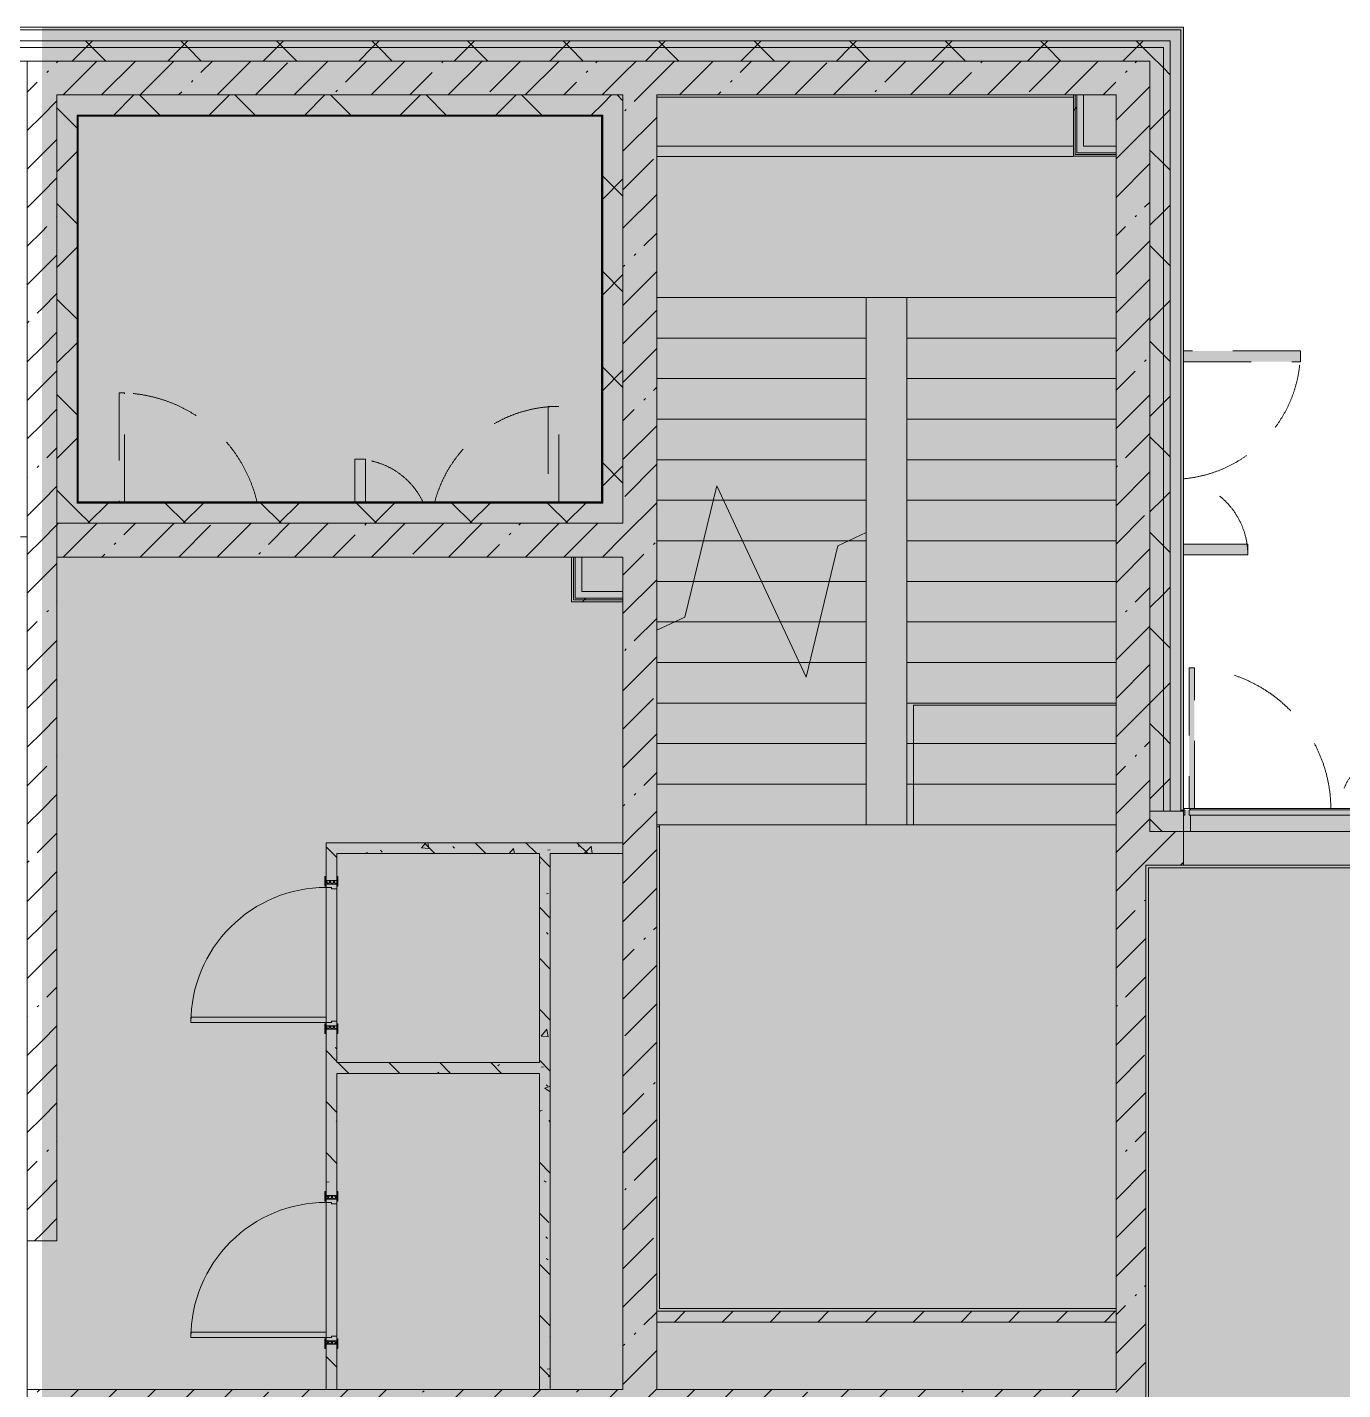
# Model space of a CAD drawing. Header units: millimetres. Extents: x 81548 to 272142, y -8553 to 29000.
# Drawn here: x 229882 to 239620, y 17269 to 27350 of the extents above; entities that cross this region are included whole.
import ezdxf

# ---------------------------------------------------------------- set-up
doc = ezdxf.new("R2010")
doc.units = ezdxf.units.MM
doc.linetypes.add('200_ШТРИХ__ш1_п0_6_', pattern=[800, 500, -300])
doc.layers.add('A-DETL-GENF-2', color=7, linetype='Continuous', lineweight=9, true_color=0xc0c0c0, transparency=0.4)
for name, color, linetype, lineweight in [('A-DETL-MBND-1', 7, '200_ШТРИХ__ш1_п0_6_', 9), ('A-GLAZ-3', 7, 'Continuous', 5), ('A-GLAZ-CWMG-2', 7, 'Continuous', 5), ('A-WALL', 7, 'Continuous', 9), ('A-WALL-3', 7, 'Continuous', 5), ('I-WALL-4', 7, 'Continuous', 5)]:
    doc.layers.add(name, color=color, linetype=linetype, lineweight=lineweight)
for name, color, linetype, lineweight, true_color in [('A-DOOR-1', 7, 'Continuous', 5, 0xb7b7b7), ('A-DOOR-2', 7, 'Continuous', 5, 0xe2e2e2), ('A-DOOR-3', 7, 'Continuous', 5, 0xaaaaaa), ('A-DOOR-FRAM-1', 7, 'Continuous', 5, 0xe2e2e2), ('A-DOOR-FRAM-2', 7, 'Continuous', 5, 0xb7b7b7), ('A-DOOR-FRAM-3', 7, 'Continuous', 5, 0xaaaaaa), ('A-FLOR-1', 7, 'Continuous', 5, 0xaaaaaa), ('A-FLOR-2', 7, 'Continuous', 5, 0xb7b7b7), ('A-GLAZ-2', 7, 'Continuous', 5, 0x737373), ('A-GLAZ-CWMG-4', 7, 'Continuous', 5, 0x737373), ('A-WALL-4', 7, 'Continuous', 5, 0x737373), ('A-WALL-5', 7, 'Continuous', 9, 0x737373), ('I-WALL-3', 7, 'Continuous', 9, 0xe7e7e7), ('I-WALL-5', 7, 'Continuous', 5, 0x737373), ('I-WALL-6', 7, 'Continuous', 5, 0x787878), ('S-STRS-2', 7, 'Continuous', 5, 0x737373), ('S-STRS-MBND-2', 7, 'Continuous', 5, 0x737373)]:
    doc.layers.add(name, color=color, linetype=linetype, lineweight=lineweight, true_color=true_color)
pattern_1 = [(45, (145131.5, 0), (-353.5534, 353.5534), []), (135, (145131.5, 0), (-353.5534, -353.5534), [])]
pattern_2 = [(45, (145131.5, 0), (-285.1231, 285.1231), []), (45, (145416.64, 0), (-285.1231, 285.1231), [504.031, -100.806, 16.764, -84.042])]
pattern_3 = [(135, (145131.5, 0), (-377.1708, -377.1708), [533.4, -88.9, 17.78, -88.9]), (135, (145131.5, 376.94), (-377.1708, -377.1708), []), (50, (145131.5, 0), (637.6445, -55.7866), [66.675, -733.425]), (355, (145131.5, 0), (-123.3494, 668.699), [53.34, -586.74]), (100.451, (145184.65, -4.65), (514.299, 612.908), [56.665, -623.315]), (46.184, (145131.5, 177.8), (948.7764, -147.15), [100.012, -1100.137]), (96.636, (145210.6, 165.5), (830.909, 865.997), [84.998, -934.973]), (351.184, (145131.5, 177.8), (830.918, 865.988), [80.01, -880.11]), (21, (145220.4, 133.35), (530.6506, -357.9283), [66.675, -733.425]), (326, (145220.4, 133.35), (216.308, 644.6585), [53.34, -586.74]), (71.451, (145264.64, 103.5), (746.9596, 286.7243), [56.665, -623.315]), (37.5, (145131.52, 0), (10.81053, 295.9426), [16.764, -562.864, 16.764, -578.866, -588.962]), (37.5, (145131.52, 0), (10.81053, 295.9426), [-1175.258, 16.764, -572.198]), (7.5, (145131.52, 0), (233.8692, 350.6318), [16.764, -322.834, 16.764, -549.529, -224.472]), (7.5, (145131.52, 0), (233.8692, 350.6318), [-905.891, 16.764, -207.708]), (327.5, (144933.27, 0), (474.5678, -20.0513), [16.764, -205.486, 16.764, -676.656, -920.115]), (327.5, (144933.27, 0), (474.5678, -20.0513), [-915.67, 16.764, -903.351]), (317.5, (144844.37, 0), (518.4522, 88.9934), [16.764, -272.161, 16.764, -443.738, -653.415]), (317.5, (144844.37, 0), (518.4522, 88.9934), [-749.427, 16.764, -636.651])]
pattern_4 = [(45, (145131.5, 0), (-530.33, 530.33), []), (135, (145131.5, 0), (-530.33, -530.33), [])]

# ---------------------------------------------------------------- blocks, each defined once
blk = doc.blocks.new('110_Дверь_СКБ_2Ст_Внутренняя - ДН-7д_л__ ДОО_Дв_1450x2100h_Загрузочная_ Помещение холодильных камер-21737406-2_10_3_птичка')
at = {"layer": 'A-DETL-MBND-1'}
for points in [[(767.5, 283), (767.5, 990), (687.5, 990), (687.5, 283)], [(-662.5, 283), (-662.5, 600), (-742.5, 600), (-742.5, 283)]]:
    blk.add_hatch(color=256, dxfattribs=at).paths.add_polyline_path(points)
for p, q in [((767.5, 990), (687.5, 990)), ((687.5, 990), (687.5, 283)), ((767.5, 283), (767.5, 990)), ((-742.5, 600), (-742.5, 283)), ((-662.5, 600), (-742.5, 600)), ((-662.5, 283), (-662.5, 600))]:
    blk.add_line(p, q, dxfattribs=at)
for centre, radius, start, end in [((767.5, 40), 950, 90, 165), ((-742.5, 40), 560, 26.05405, 90)]:
    blk.add_arc(centre, radius, start, end, dxfattribs=at)
blk = doc.blocks.new('110_Дверь_СКБ_1Ст_Внутренняя1 - ДН-6д_ ДОО_Дв_1150x2100-24253098-2_10_3_птичка')
at = {"layer": 'A-DETL-MBND-1'}
blk.add_hatch(color=256, dxfattribs=at).paths.add_polyline_path([(-513, 283), (-473, 283), (-473, 1090), (-513, 1090), (-513, 392)])
for p, q in [((-513, 1090), (-513, 283)), ((-473, 1090), (-513, 1090)), ((-473, 283), (-473, 1090))]:
    blk.add_line(p, q, dxfattribs=at)
blk.add_arc((-513, 40), 1050, 13.4126, 90, dxfattribs=at)
blk = doc.blocks.new('110_Дверь_СКБ_2Ст_Внутренняя - ДН-4д_ ДОО_Дв_1450x2100h_Лестничная клетка-23615437-2_10_3_птичка')
at = {"layer": 'A-DETL-MBND-1'}
for points in [[(-663, 990), (-743, 990), (-743, 125), (-663, 125), (-663, 172)], [(767, 125), (767, 600), (687, 600), (687, 125)]]:
    blk.add_hatch(color=256, dxfattribs=at).paths.add_polyline_path(points)
for p, q in [((-743, 990), (-743, 125)), ((-663, 990), (-743, 990)), ((-663, 125), (-663, 990)), ((767, 600), (687, 600)), ((687, 600), (687, 125)), ((767, 125), (767, 600))]:
    blk.add_line(p, q, dxfattribs=at)
for centre, radius, start, end in [((-743, 40), 950, 5.1855, 90), ((767, 40), 560, 90, 171.0757)]:
    blk.add_arc(centre, radius, start, end, dxfattribs=at)
blk = doc.blocks.new('110_Дверь_СКБ_1Ст_Внутренняя1 - Д-3 _п_ 1100x2100h_много всего-32422909-2_10_3_птичка')
at = {"layer": 'A-DOOR-2'}
h = blk.add_hatch(color=256, dxfattribs=at)
h.paths.add_polyline_path([(-512.5, 40), (-512.5, -40), (-477.5, -40), (-477.5, 0), (-487.5, 0), (-487.5, 40)])
h.paths.add_polyline_path([(502.5, 0), (502.5, -40), (537.5, -40), (537.5, 40), (512.5, 40), (512.5, 0)])
at = {"layer": 'A-DOOR-3'}
h = blk.add_hatch(dxfattribs=at)
h.set_pattern_fill('FP_95', color=256, style=0, pattern_type=2)
h.set_pattern_definition([(135, (1751.41, 104.685), (-14.14214, -14.14214), []), (225, (1751.41, 104.685), (14.14214, -14.14214), [])])
h.paths.add_polyline_path([(537.5, -40), (562.5, -40), (562.5, 40), (537.5, 40)])
at = {"layer": 'A-DOOR-FRAM-1'}
for points in [[(-487.5, 1040), (-487.5, 40), (-447.5, 40), (-447.5, 1040)], [(-567.5, 40), (-497.5, 40), (-497.5, 48), (-567.5, 48)], [(522.5, 40), (592.5, 40), (592.5, 48), (522.5, 48)], [(-567.5, -48), (-497.5, -48), (-497.5, -40), (-567.5, -40)], [(522.5, -48), (592.5, -48), (592.5, -40), (522.5, -40)]]:
    blk.add_hatch(color=256, dxfattribs=at).paths.add_polyline_path(points)
at = {"layer": 'A-DOOR-FRAM-3'}
h = blk.add_hatch(dxfattribs=at)
h.set_pattern_fill('FP_96', color=256, style=0, pattern_type=2)
h.set_pattern_definition([(45, (-371.384, 104.685), (-14.1421, 14.1421), []), (135, (-371.384, 104.685), (-14.1421, -14.1421), [])])
h.paths.add_polyline_path([(-537.5, -40), (-512.5, -40), (-512.5, 40), (-537.5, 40)])
at = {"layer": 'A-DOOR-1'}
for p, q in [((-487.5, 1040), (-487.5, 40)), ((-447.5, 1040), (-487.5, 1040)), ((-447.5, 40), (-447.5, 1040)), ((-487.5, 40), (-447.5, 40))]:
    blk.add_line(p, q, dxfattribs=at)
blk.add_arc((-487.5, 40), 1000, 360, 90, dxfattribs=at)
at = {"layer": 'A-DOOR-FRAM-2'}
for p, q in [((-497.5, 48), (-567.5, 48)), ((-567.5, 48), (-567.5, 40)), ((-567.5, 40), (-497.5, 40)), ((-512.5, 40), (-537.5, 40)), ((-537.5, 40), (-537.5, -40)), ((-487.5, 40), (-512.5, 40)), ((-512.5, 40), (-512.5, -40)), ((-512.5, -40), (-512.5, 40)), ((-497.5, 40), (-512.5, 40)), ((-512.5, 40), (-512.5, 39)), ((-512.5, 39), (-497.5, 39)), ((-497.5, 40), (-497.5, 48)), ((-497.5, 39), (-497.5, 40)), ((-487.5, 0), (-487.5, 40)), ((-477.5, 0), (-487.5, 0)), ((-477.5, -40), (-477.5, 0)), ((512.5, 0), (502.5, 0)), ((502.5, 0), (502.5, -40)), ((512.5, 40), (512.5, 0)), ((537.5, 40), (512.5, 40)), ((592.5, 48), (522.5, 48)), ((522.5, 48), (522.5, 40)), ((537.5, 40), (522.5, 40)), ((522.5, 40), (522.5, 39)), ((522.5, 40), (592.5, 40)), ((522.5, 39), (537.5, 39)), ((537.5, -40), (537.5, 40)), ((562.5, 40), (537.5, 40)), ((537.5, 40), (537.5, -40)), ((537.5, 39), (537.5, 40)), ((562.5, -40), (562.5, 40)), ((592.5, 40), (592.5, 48)), ((-497.5, -40), (-567.5, -40)), ((-567.5, -40), (-567.5, -48)), ((-567.5, -48), (-497.5, -48)), ((-537.5, -40), (-512.5, -40)), ((-497.5, -39), (-512.5, -39)), ((-512.5, -39), (-512.5, -40)), ((-512.5, -40), (-477.5, -40)), ((-512.5, -40), (-497.5, -40)), ((-497.5, -40), (-497.5, -39)), ((-497.5, -48), (-497.5, -40)), ((502.5, -40), (537.5, -40)), ((537.5, -39), (522.5, -39)), ((522.5, -39), (522.5, -40)), ((522.5, -40), (537.5, -40)), ((592.5, -40), (522.5, -40)), ((522.5, -40), (522.5, -48)), ((522.5, -48), (592.5, -48)), ((537.5, -40), (537.5, -39)), ((537.5, -40), (562.5, -40)), ((592.5, -48), (592.5, -40))]:
    blk.add_line(p, q, dxfattribs=at)
blk = doc.blocks.new('DRS_ДПУ_распашная__2Ст_Прямоугольная1 - ВН-4_ Нр_ДО_1500х2200 глухая-26741401-2_10_3_птичка')
at = {"layer": 'A-DETL-MBND-1'}
h = blk.add_hatch(color=256, dxfattribs=at)
h.paths.add_polyline_path([(-760, 10), (-730, 10), (-730, 1050), (-770, 1050), (-770, 10), (-763, 10)])
h.paths.add_polyline_path([(-770, 0), (-760, 0), (-763, 7)])
h = blk.add_hatch(color=256, dxfattribs=at)
h.paths.add_polyline_path([(760, 0), (770, 0), (760, 10)])
h.paths.add_polyline_path([(730, 10), (770, 10), (770, 423), (730, 423), (730, 40)])
for p, q in [((-770, 1050), (-770, 10)), ((-730, 1050), (-770, 1050)), ((-730, 10), (-730, 1050)), ((770, 423), (730, 423)), ((730, 423), (730, 10)), ((770, 10), (770, 423))]:
    blk.add_line(p, q, dxfattribs=at)
for centre, radius, start, end in [((-770, 0), 1050, 0.552, 90), ((770, 0), 423, 90, 178.6103)]:
    blk.add_arc(centre, radius, start, end, dxfattribs=at)
blk = doc.blocks.new('Прямоугольный импост - Импост структурный с накладкой - 170мм-23713232-2_10_3_птичка')
at = {"layer": 'A-DETL-MBND-1'}
blk.add_line((0, 0), (-10, 0), dxfattribs=at)
blk = doc.blocks.new('Прямоугольный импост - Импост структурный с накладкой - 170мм-22874499-2_10_3_птичка')
at = {"layer": 'A-GLAZ-CWMG-2'}
for p, q in [((-40, 0), (-50, 0)), ((-50, 0), (-50, -10)), ((0, 0), (-10, 0)), ((0, -10), (0, 0)), ((-50, -10), (0, -10))]:
    blk.add_line(p, q, dxfattribs=at)
at = {"layer": 'A-GLAZ-CWMG-4'}
for p, q in [((0, 160), (-50, 160)), ((-50, 160), (-50, 40)), ((0, 40), (0, 160)), ((-50, 40), (-40, 40)), ((-40, 40), (-40, 2)), ((-10, 2), (-10, 40)), ((-10, 40), (0, 40))]:
    blk.add_line(p, q, dxfattribs=at)
blk = doc.blocks.new('PNS_Панель прямоугольная1 - Нр_Стекло - 40мм-22959730-2_10_3_птичка')
at = {"layer": 'A-GLAZ-2'}
blk.add_line((-756, -40), (760, -40), dxfattribs=at)
at = {"layer": 'A-GLAZ-3'}
for p, q in [((-770, 0), (770, 0)), ((770, 0), (-770, 0))]:
    blk.add_line(p, q, dxfattribs=at)
blk = doc.blocks.new('Прямоугольный импост - Импост структурный с накладкой - 170мм-22855553-2_10_3_птичка')
at = {"layer": 'A-GLAZ-CWMG-2'}
for p, q in [((93360, 21560), (93360, 21570)), ((93360, 21570), (94880, 21570)), ((94880, 21570), (94880, 21560))]:
    blk.add_line(p, q, dxfattribs=at)
at = {"layer": 'A-GLAZ-CWMG-4'}
blk.add_line((93360, 21400), (94880, 21400), dxfattribs=at)
blk = doc.blocks.new('Зашивка приборов отопления33 - Зашивка приборов отопления-33324347-2_10_3_птичка')
at = {"layer": 'A-WALL-4'}
for p, q in [((124366, 19499), (121281, 19499)), ((121281, 19136), (124366, 19136)), ((124366, 19136), (121281, 19136)), ((121281, 19061), (124366, 19061))]:
    blk.add_line(p, q, dxfattribs=at)

msp = doc.modelspace()

# ---------------------------------------------------------------- hatches: boundary and pattern name
at = {"layer": 'A-DETL-GENF-2'}
msp.add_hatch(color=256, dxfattribs=at).paths.add_polyline_path([(268200.9, -258), (270369.5, -258), (270369.5, 21558), (238439.5, 21558), (238439.5, 27348), (229991.5, 27348), (229991.5, 5750), (234333.5, 5750), (234333.5, -258), (267272.4, -258)])
at = {"layer": 'A-WALL-3'}
h = msp.add_hatch(dxfattribs=at)
h.set_pattern_fill('FP_55', color=256, style=0, pattern_type=2)
h.set_pattern_definition(pattern_1)
h.paths.add_polyline_path([(229991.5, 27200), (229991.5, 27250), (225481.5, 27250), (225481.5, 27200), (229667.3, 27200)])
h.paths.add_polyline_path([(221774.9, 27200), (222981.5, 27200), (222981.5, 27250), (221471.5, 27250), (221471.5, 27200)])
h.paths.add_polyline_path([(211291.5, 27200), (213091.5, 27200), (213091.5, 27250), (211291.5, 27250)])
h.paths.add_polyline_path([(210391.5, 27200), (210391.5, 27250), (209311.5, 27250), (209311.5, 27200), (210086.7, 27200)])
h.paths.add_polyline_path([(213991.5, 27200), (219371.5, 27200), (219371.5, 27250), (213991.5, 27250)])
h.paths.add_polyline_path([(202276, 27200), (202291.5, 27200), (202291.5, 27250), (201041.4, 27250), (201041.4, 27200), (201347.5, 27200)])
h.paths.add_polyline_path([(204991.5, 27200), (206171.5, 27200), (206171.5, 27250), (204991.5, 27250)])
h.paths.add_polyline_path([(195776.4, 27200), (195891.7, 27200), (195891.7, 27250), (194791.8, 27250), (194791.8, 27200), (194847.8, 27200)])
h.paths.add_polyline_path([(198991.7, 27200), (200141.4, 27200), (200141.4, 27250), (198991.7, 27250)])
h.paths.add_polyline_path([(192638.5, 27200), (193891.8, 27200), (193891.8, 27250), (192638.5, 27250)])
h.paths.add_polyline_path([(189538.5, 27200), (189538.5, 27250), (187141.5, 27250), (187141.5, 27200), (188348.2, 27200)])
h = msp.add_hatch(dxfattribs=at)
h.set_pattern_fill('FP_55', color=256, style=0, pattern_type=2)
h.set_pattern_definition(pattern_1)
h.paths.add_polyline_path([(238291.5, 27200), (238291.5, 27250), (229991.5, 27250), (229991.5, 27200), (238191.5, 27200)])
h = msp.add_hatch(dxfattribs=at)
h.set_pattern_fill('FP_55', color=256, style=0, pattern_type=2)
h.set_pattern_definition(pattern_1)
h.paths.add_polyline_path([(238291.5, 21550), (238341.5, 21550), (238341.5, 27250), (238291.5, 27250), (238291.5, 21558)])
h = msp.add_hatch(dxfattribs=at)
h.set_pattern_fill('FP_55', color=256, style=0, pattern_type=2)
h.set_pattern_definition(pattern_1)
h.paths.add_polyline_path([(229991.5, 27100), (229991.5, 27200), (225481.5, 27200), (225481.5, 27100), (229667.3, 27100)])
h.paths.add_polyline_path([(210391.5, 27100), (210391.5, 27200), (209311.5, 27200), (209311.5, 27100), (210086.7, 27100)])
h.paths.add_polyline_path([(213991.5, 27100), (219371.5, 27100), (219371.5, 27200), (213991.5, 27200)])
h.paths.add_polyline_path([(212489.7, 27100), (213091.5, 27100), (213091.5, 27200), (211291.5, 27200), (211291.5, 27100), (211891.5, 27100)])
h.paths.add_polyline_path([(222981.5, 27100), (222981.5, 27200), (221471.5, 27200), (221471.5, 27100), (222703.4, 27100)])
h.paths.add_polyline_path([(202291.5, 27100), (202291.5, 27200), (201041.4, 27200), (201041.4, 27100), (202276, 27100)])
h.paths.add_polyline_path([(205886.7, 27100), (206171.5, 27100), (206171.5, 27200), (204991.5, 27200), (204991.5, 27100), (205525.8, 27100)])
h.paths.add_polyline_path([(199490.4, 27100), (200141.4, 27100), (200141.4, 27200), (198991.7, 27200), (198991.7, 27100)])
h.paths.add_polyline_path([(195891.7, 27100), (195891.7, 27200), (194791.8, 27200), (194791.8, 27100), (195776.4, 27100)])
h.paths.add_polyline_path([(188348.2, 27100), (189538.5, 27100), (189538.5, 27200), (187191.5, 27200), (187191.5, 27100), (187891.5, 27100)])
h.paths.add_polyline_path([(192638.5, 27100), (193891.8, 27100), (193891.8, 27200), (192638.5, 27200)])
h = msp.add_hatch(dxfattribs=at)
h.set_pattern_fill('FP_55', color=256, style=0, pattern_type=2)
h.set_pattern_definition(pattern_1)
h.paths.add_polyline_path([(233845.7, 27100), (238191.5, 27100), (238191.5, 27200), (229991.5, 27200), (229991.5, 27100), (232917.2, 27100)])
h = msp.add_hatch(dxfattribs=at)
h.set_pattern_fill('FP_55', color=256, style=0, pattern_type=2)
h.set_pattern_definition(pattern_1)
h.paths.add_polyline_path([(238291.5, 21550), (238291.5, 27200), (238191.5, 27200), (238191.5, 21550)])
h = msp.add_hatch(dxfattribs=at)
h.set_pattern_fill('FP_55', color=256, style=0, pattern_type=2)
h.set_pattern_definition(pattern_1)
h.paths.add_polyline_path([(230251.5, 23680), (230251.5, 26850), (230101.5, 26850), (230101.5, 23680), (230131.6, 23680)])
h = msp.add_hatch(dxfattribs=at)
h.set_pattern_fill('FP_55', color=256, style=0, pattern_type=2)
h.set_pattern_definition(pattern_1)
h.paths.add_polyline_path([(232917.2, 26700), (234141.5, 26700), (234141.5, 26850), (230251.5, 26850), (230254.5, 26700), (231060.1, 26700)])
h = msp.add_hatch(dxfattribs=at)
h.set_pattern_fill('FP_55', color=256, style=0, pattern_type=2)
h.set_pattern_definition(pattern_1)
h.paths.add_polyline_path([(234291.5, 23680), (234291.5, 26850), (234141.5, 26850), (234141.5, 23680)])
h = msp.add_hatch(dxfattribs=at)
h.set_pattern_fill('FP_55', color=256, style=0, pattern_type=2)
h.set_pattern_definition(pattern_1)
h.paths.add_polyline_path([(234141.5, 23680), (234138.5, 23830), (230251.5, 23830), (230251.5, 23680), (234133.5, 23680)])
h = msp.add_hatch(dxfattribs=at)
h.set_pattern_fill('FP_55', color=256, style=0, pattern_type=2)
h.set_pattern_definition(pattern_1)
h.paths.add_polyline_path([(270361.5, 21400), (270361.5, 21550), (265281.7, 21550), (265281.7, 21400), (270211.5, 21400)])
h.paths.add_polyline_path([(264381.7, 21400), (264381.7, 21550), (263032, 21550), (263032, 21400), (263558.3, 21400)])
h.paths.add_polyline_path([(251487.6, 21400), (251982, 21400), (251982, 21550), (250681.7, 21550), (250681.7, 21400), (251181.5, 21400)])
h.paths.add_polyline_path([(254182, 21400), (254182, 21550), (252882, 21550), (252882, 21400), (253344.6, 21400)])
h.paths.add_polyline_path([(255082, 21400), (256381.5, 21400), (256381.5, 21550), (255082, 21550)])
h.paths.add_polyline_path([(261232, 21400), (262132, 21400), (262132, 21550), (260732, 21550), (260732, 21400), (260772.8, 21400)])
h.paths.add_polyline_path([(258432, 21400), (258432, 21550), (257281.5, 21550), (257281.5, 21400)])
h.paths.add_polyline_path([(248381.7, 21400), (248381.7, 21550), (247181.5, 21550), (247181.5, 21400), (247773.5, 21400)])
h.paths.add_polyline_path([(238439.5, 21400), (238441.5, 21400), (238437.4, 21550), (238191.5, 21550), (238191.5, 21400), (238398.5, 21400)])
h.paths.add_polyline_path([(241741.5, 21400), (246281.5, 21400), (246281.5, 21550), (241741.5, 21550)])
at = {"layer": 'I-WALL-3'}
for points in [[(237701.5, 26420), (237701.5, 26850), (237651.5, 26850), (237651.5, 26420)], [(237941.5, 26420), (237941.5, 26470), (237701.5, 26470), (237701.5, 26420)], [(233986.5, 23125), (233986.5, 23430), (233936.5, 23430), (233936.5, 23125)], [(234291.5, 23125), (234291.5, 23175), (233986.5, 23175), (233986.5, 23125)]]:
    msp.add_hatch(color=256, dxfattribs=at).paths.add_polyline_path(points)
at = {"layer": 'I-WALL-4'}
h = msp.add_hatch(dxfattribs=at)
h.set_pattern_fill('FP_63', color=256, style=0, pattern_type=2)
h.set_pattern_definition(pattern_2)
h.paths.add_polyline_path([(229991.5, 18370), (229991.5, 27100), (229881.5, 27100), (229881.5, 18370)])
h = msp.add_hatch(dxfattribs=at)
h.set_pattern_fill('FP_63', color=256, style=0, pattern_type=2)
h.set_pattern_definition(pattern_2)
h.paths.add_polyline_path([(230101.5, 18370), (230101.5, 27100), (229991.5, 27100), (229991.5, 18370)])
h = msp.add_hatch(dxfattribs=at)
h.set_pattern_fill('FP_63', color=256, style=0, pattern_type=2)
h.set_pattern_definition(pattern_2)
h.paths.add_polyline_path([(234291.5, 26850), (234291.5, 27100), (230101.5, 27100), (230101.5, 26850), (234141.5, 26850)])
h = msp.add_hatch(dxfattribs=at)
h.set_pattern_fill('FP_63', color=256, style=0, pattern_type=2)
h.set_pattern_definition(pattern_2)
h.paths.add_polyline_path([(234291.5, 17270), (234541.5, 17270), (234541.5, 27100), (234291.5, 27100), (234291.5, 18162.4)])
h = msp.add_hatch(dxfattribs=at)
h.set_pattern_fill('FP_63', color=256, style=0, pattern_type=2)
h.set_pattern_definition(pattern_2)
h.paths.add_polyline_path([(236631.3, 26850), (237941.5, 26850), (237941.5, 27100), (234541.5, 27100), (234541.5, 26850), (234774.2, 26850)])
h = msp.add_hatch(dxfattribs=at)
h.set_pattern_fill('FP_63', color=256, style=0, pattern_type=2)
h.set_pattern_definition(pattern_2)
h.paths.add_polyline_path([(238161.5, 21550), (238191.5, 21558), (238191.5, 27100), (237941.5, 27100), (237941.5, 21550), (238024, 21550)])
h.paths.add_polyline_path([(238161.5, 21400), (238191.5, 21400), (238191.5, 21550), (238161.5, 21550)])
h = msp.add_hatch(dxfattribs=at)
h.set_pattern_fill('FP_167', color=256, style=0, pattern_type=2)
h.set_pattern_definition(pattern_4)
h.paths.add_polyline_path([(237639, 26395), (237639, 26850), (237626.5, 26850), (237626.5, 26395)])
h = msp.add_hatch(dxfattribs=at)
h.set_pattern_fill('FP_167', color=256, style=0, pattern_type=2)
h.set_pattern_definition(pattern_4)
h.paths.add_polyline_path([(237651.5, 26407.5), (237651.5, 26850), (237639, 26850), (237639, 26407.5)])
h = msp.add_hatch(dxfattribs=at)
h.set_pattern_fill('FP_63', color=256, style=0, pattern_type=2)
h.set_pattern_definition(pattern_2)
h.paths.add_polyline_path([(234291.5, 23430), (234291.5, 23680), (230101.5, 23680), (230101.5, 23430), (233986.5, 23430)])
h = msp.add_hatch(dxfattribs=at)
h.set_pattern_fill('FP_167', color=256, style=0, pattern_type=2)
h.set_pattern_definition(pattern_4)
h.paths.add_polyline_path([(234291.5, 23100), (234291.5, 23112.5), (233924, 23112.5), (233924, 23100), (233986.5, 23100)])
h = msp.add_hatch(dxfattribs=at)
h.set_pattern_fill('FP_167', color=256, style=0, pattern_type=2)
h.set_pattern_definition(pattern_4)
h.paths.add_polyline_path([(234291.5, 23112.5), (234291.5, 23125), (233936.5, 23125), (233936.5, 23112.5), (233986.5, 23112.5)])
h = msp.add_hatch(dxfattribs=at)
h.set_pattern_fill('FP_63', color=256, style=0, pattern_type=2)
h.set_pattern_definition(pattern_2)
h.paths.add_polyline_path([(238161.5, 13400), (238161.5, 13620), (238131.5, 13620), (238131.5, 13628), (238161.5, 13628), (238161.5, 21550), (237941.5, 21550), (237941.5, 13400), (238131.5, 13400)])
h = msp.add_hatch(dxfattribs=at)
h.set_pattern_fill('FP_63', color=256, style=0, pattern_type=2)
h.set_pattern_definition(pattern_2)
h.paths.add_polyline_path([(245711.5, 21150), (245711.5, 21400), (241741.5, 21400), (241741.5, 21150), (245451.5, 21150)])
h.paths.add_polyline_path([(238333.5, 21150), (238441.5, 21150), (238439.5, 21400), (238161.5, 21400), (238161.5, 21150), (238221.5, 21150)])
h = msp.add_hatch(dxfattribs=at)
h.set_pattern_fill('FP_67', color=256, style=0, pattern_type=2)
h.set_pattern_definition([(45, (145131.52, 0), (-176.7767, 176.7767), [])])
h.paths.add_polyline_path([(234541.5, 17770), (237941.5, 17770), (237941.5, 17850), (234541.5, 17850)])
h = msp.add_hatch(dxfattribs=at)
h.set_pattern_fill('FP_63', color=256, style=0, pattern_type=2)
h.set_pattern_definition(pattern_2)
h.paths.add_polyline_path([(229881.5, 16300), (229991.5, 16300), (229991.5, 17270), (229881.5, 17270), (229881.5, 17005.5)])
h = msp.add_hatch(dxfattribs=at)
h.set_pattern_fill('FP_63', color=256, style=0, pattern_type=2)
h.set_pattern_definition(pattern_2)
h.paths.add_polyline_path([(230101.5, 16300), (230101.5, 17270), (229991.5, 17270), (229991.5, 16300)])
h = msp.add_hatch(dxfattribs=at)
h.set_pattern_fill('FP_63', color=256, style=0, pattern_type=2)
h.set_pattern_definition(pattern_2)
h.paths.add_polyline_path([(231401.5, 17050), (231621.5, 17050), (231621.5, 17270), (230101.5, 17270), (230101.5, 17050), (231060.1, 17050)])
h = msp.add_hatch(dxfattribs=at)
h.set_pattern_fill('FP_63', color=256, style=0, pattern_type=2)
h.set_pattern_definition(pattern_2)
h.paths.add_polyline_path([(237941.5, 17050), (237941.5, 17270), (231621.5, 17270), (231621.5, 17050), (237268.6, 17050)])
at = {"layer": 'I-WALL-6'}
h = msp.add_hatch(dxfattribs=at)
h.set_pattern_fill('FP_76', color=256, style=0, pattern_type=2)
h.set_pattern_definition(pattern_3)
h.paths.add_polyline_path([(233753.2, 21235.8), (234291.5, 21235.8), (234291.5, 21315.8), (232093.2, 21315.8), (232093.2, 21235.8), (233673.2, 21235.8)])
h = msp.add_hatch(dxfattribs=at)
h.set_pattern_fill('FP_76', color=256, style=0, pattern_type=2)
h.set_pattern_definition(pattern_3)
h.paths.add_polyline_path([(232093.2, 17270), (232173.2, 17270), (232173.2, 17605.4), (232093.2, 17605.4), (232093.2, 17575.4)])
h.paths.add_polyline_path([(232093.2, 18705.4), (232173.2, 18705.4), (232173.2, 19935.8), (232093.2, 19935.8), (232093.2, 18735.4)])
h.paths.add_polyline_path([(232173.2, 21035.8), (232173.2, 21235.8), (232093.2, 21235.8), (232093.2, 21035.8)])
h = msp.add_hatch(dxfattribs=at)
h.set_pattern_fill('FP_76', color=256, style=0, pattern_type=2)
h.set_pattern_definition(pattern_3)
h.paths.add_polyline_path([(233753.2, 16180), (233753.2, 17050), (233673.2, 17050), (233673.2, 16180)])
h.paths.add_polyline_path([(233753.2, 17270), (233753.2, 21235.8), (233673.2, 21235.8), (233673.2, 17270)])
h = msp.add_hatch(dxfattribs=at)
h.set_pattern_fill('FP_76', color=256, style=0, pattern_type=2)
h.set_pattern_definition(pattern_3)
h.paths.add_polyline_path([(233673.2, 19610), (233673.2, 19690), (232173.2, 19690), (232173.2, 19610), (232917.2, 19610)])

# ---------------------------------------------------------------- linework, layer by layer
at = {"layer": 'A-FLOR-1'}
for p, q in [((229881.5, 23580), (229831.5, 23580)), ((229881.5, 18370), (229881.5, 17270))]:
    msp.add_line(p, q, dxfattribs=at)
at = {"layer": 'A-FLOR-2'}
for p, q in [((237941.5, 22335), (236441.5, 22335)), ((236441.5, 22335), (236441.5, 21450)), ((234562.5, 21435), (234541.5, 21435)), ((234562.5, 21450), (234562.5, 17871)), ((237941.5, 21450), (236091.5, 21450)), ((238181.5, 21130), (238181.5, 13628)), ((240311.5, 21130), (238181.5, 21130)), ((240311.5, 21150), (238441.5, 21150)), ((234562.5, 17871), (237941.5, 17871))]:
    msp.add_line(p, q, dxfattribs=at)
at = {"layer": 'A-WALL'}
msp.add_line((230131.6, 27250), (225481.5, 27250), dxfattribs=at)
at = {"layer": 'A-WALL-3'}
for p, q in [((238441.5, 27350), (221471.5, 27350)), ((238441.5, 21558), (238441.5, 27350))]:
    msp.add_line(p, q, dxfattribs=at)
at = {"layer": 'A-WALL-4'}
for p, q in [((229331.5, 27100), (238191.5, 27100)), ((230259.5, 23838), (230259.5, 26692)), ((230259.5, 26692), (234133.5, 26692)), ((234133.5, 26692), (234133.5, 23838)), ((234133.5, 23838), (230259.5, 23838)), ((230101.5, 23680), (234291.5, 23680)), ((238441.5, 21400), (238441.5, 21556.6))]:
    msp.add_line(p, q, dxfattribs=at)
at = {"layer": 'A-WALL-5'}
for p, q in [((238421.5, 27330), (225481.5, 27330)), ((238421.5, 21550), (238421.5, 27330)), ((238341.5, 27250), (230134.5, 27250)), ((238341.5, 21550), (238341.5, 27250)), ((238291.5, 27200), (225481.5, 27200)), ((238291.5, 21550), (238291.5, 27200)), ((238191.5, 27100), (238191.5, 21400)), ((230101.5, 26850), (230259.5, 26850)), ((234133.5, 26850), (234291.5, 26850)), ((234291.5, 23680), (234291.5, 26850)), ((237639, 26407.5), (237639, 26850)), ((237651.5, 26420), (237651.5, 26850)), ((230251.5, 23830), (230251.5, 26700)), ((230251.5, 26700), (234141.5, 26700)), ((230254.5, 23833), (230254.5, 26697)), ((230254.5, 26697), (234138.5, 26697)), ((234138.5, 26697), (234138.5, 23833)), ((234141.5, 26700), (234141.5, 23830)), ((237941.5, 26420), (237651.5, 26420)), ((237941.5, 26395), (237941.5, 26470)), ((237941.5, 26407.5), (237639, 26407.5)), ((230251.5, 23830), (234141.5, 23830)), ((230254.5, 23833), (234138.5, 23833)), ((233986.5, 23430), (233911.5, 23430)), ((233924, 23112.5), (233924, 23430)), ((233936.5, 23125), (233936.5, 23430)), ((234291.5, 23112.5), (233924, 23112.5)), ((234291.5, 23125), (233936.5, 23125)), ((234291.5, 23100), (234291.5, 23175)), ((237941.5, 21550), (237941.5, 21150)), ((238435.2, 21550), (238191.5, 21550)), ((238421.5, 21558), (238439.5, 21558)), ((238436.8, 21553), (238421.5, 21553)), ((238191.5, 21400), (238441.5, 21400)), ((234291.5, 21235.8), (234291.5, 21315.8)), ((234541.5, 17850), (234541.5, 17770)), ((237941.5, 17770), (237941.5, 17850)), ((232093.2, 17270), (232173.2, 17270)), ((233673.2, 17270), (233753.2, 17270))]:
    msp.add_line(p, q, dxfattribs=at)
at = {"layer": 'I-WALL-4'}
for p, q in [((229881.5, 27100), (229881.5, 18370)), ((229881.5, 17270), (229881.5, 16100))]:
    msp.add_line(p, q, dxfattribs=at)
at = {"layer": 'I-WALL-5'}
for p, q in [((238191.5, 27100), (234291.5, 27100)), ((230101.5, 18370), (230101.5, 26850)), ((230259.5, 26850), (234133.5, 26850)), ((234541.5, 17850), (234541.5, 26850)), ((234541.5, 26850), (237941.5, 26850)), ((237626.5, 26850), (237626.5, 26395)), ((237701.5, 26470), (237701.5, 26850)), ((237941.5, 26850), (237941.5, 26470)), ((237941.5, 26470), (237701.5, 26470)), ((237626.5, 26395), (237941.5, 26395)), ((237941.5, 26395), (237941.5, 17850)), ((230101.5, 23430), (233911.5, 23430)), ((233911.5, 23430), (233911.5, 23100)), ((233986.5, 23430), (234291.5, 23430)), ((233986.5, 23175), (233986.5, 23430)), ((234291.5, 23430), (234291.5, 23175)), ((233911.5, 23100), (234291.5, 23100)), ((234291.5, 23175), (233986.5, 23175)), ((234291.5, 23100), (234291.5, 21315.8)), ((238441.5, 21150), (238441.5, 21400)), ((234291.5, 21315.8), (232093.2, 21315.8)), ((232093.2, 21315.8), (232093.2, 21065.8)), ((232173.2, 21235.8), (233673.2, 21235.8)), ((232173.2, 21065.8), (232173.2, 21235.8)), ((233673.2, 21235.8), (233673.2, 19690)), ((233753.2, 21235.8), (234291.5, 21235.8)), ((233753.2, 17270), (233753.2, 21235.8)), ((234291.5, 21235.8), (234291.5, 17270)), ((238161.5, 13628), (238161.5, 21150)), ((238161.5, 21150), (238441.5, 21150)), ((232093.2, 20025.8), (232093.2, 20985.8)), ((232173.2, 20975.8), (232173.2, 19995.8)), ((232093.2, 19905.8), (232093.2, 18735.4)), ((232173.2, 19690), (232173.2, 19905.8)), ((233673.2, 19690), (232173.2, 19690)), ((232173.2, 18735.4), (232173.2, 19610)), ((232173.2, 19610), (233673.2, 19610)), ((233673.2, 19610), (233673.2, 17270)), ((232093.2, 17695.4), (232093.2, 18655.4)), ((232173.2, 18645.4), (232173.2, 17665.4)), ((229881.5, 18370), (230101.5, 18370)), ((237941.5, 17850), (234541.5, 17850)), ((234541.5, 17270), (234541.5, 17770)), ((234541.5, 17770), (237941.5, 17770)), ((237941.5, 17770), (237941.5, 17270)), ((232093.2, 17575.4), (232093.2, 17270)), ((232173.2, 17270), (232173.2, 17575.4)), ((232093.2, 17270), (229881.5, 17270)), ((233673.2, 17270), (232173.2, 17270)), ((234291.5, 17270), (233753.2, 17270)), ((237941.5, 17270), (234541.5, 17270))]:
    msp.add_line(p, q, dxfattribs=at)
at = {"layer": 'S-STRS-2'}
for p, q in [((234541.5, 25350), (236091.5, 25350)), ((234541.5, 25350), (236091.5, 25350)), ((236091.5, 25350), (236391.5, 25350)), ((236091.5, 25050), (236091.5, 25350)), ((237941.5, 25350), (236391.5, 25350)), ((236391.5, 25350), (236391.5, 25050)), ((237941.5, 25350), (236391.5, 25350)), ((234541.5, 25050), (236091.5, 25050)), ((234541.5, 25050), (236091.5, 25050)), ((236091.5, 24750), (236091.5, 25050)), ((236391.5, 25050), (236391.5, 24750)), ((237941.5, 25050), (236391.5, 25050)), ((237941.5, 25050), (236391.5, 25050)), ((234541.5, 24750), (236091.5, 24750)), ((234541.5, 24750), (236091.5, 24750)), ((236091.5, 24450), (236091.5, 24750)), ((236391.5, 24750), (236391.5, 24450)), ((237941.5, 24750), (236391.5, 24750)), ((237941.5, 24750), (236391.5, 24750)), ((234541.5, 24450), (236091.5, 24450)), ((234541.5, 24450), (236091.5, 24450)), ((236091.5, 24150), (236091.5, 24450)), ((236391.5, 24450), (236391.5, 24150)), ((237941.5, 24450), (236391.5, 24450)), ((237941.5, 24450), (236391.5, 24450)), ((234541.5, 24150), (236091.5, 24150)), ((234541.5, 24150), (236091.5, 24150)), ((236091.5, 23850), (236091.5, 24150)), ((236391.5, 24150), (236391.5, 23850)), ((237941.5, 24150), (236391.5, 24150)), ((237941.5, 24150), (236391.5, 24150)), ((234541.5, 23850), (234960.1, 23850)), ((234541.5, 23850), (234960.1, 23850)), ((234960.1, 23850), (235036.7, 23850)), ((234960.1, 23850), (235036.7, 23850)), ((235036.7, 23850), (236091.5, 23850)), ((235036.7, 23850), (236091.5, 23850)), ((236091.5, 23611.4), (236091.5, 23850)), ((236391.5, 23850), (236391.5, 23550)), ((237941.5, 23850), (236391.5, 23850)), ((237941.5, 23850), (236391.5, 23850)), ((236091.5, 23550), (236091.5, 23611.4)), ((234541.5, 23550), (234887.2, 23550)), ((234541.5, 23550), (234887.2, 23550)), ((234887.2, 23550), (235176.6, 23550)), ((234887.2, 23550), (235176.6, 23550)), ((235176.6, 23550), (235959.9, 23550)), ((235176.6, 23550), (235959.9, 23550)), ((235959.9, 23550), (236091.5, 23550)), ((235959.9, 23550), (236091.5, 23550)), ((236091.5, 23250), (236091.5, 23550)), ((236391.5, 23550), (236391.5, 23250)), ((237941.5, 23550), (236391.5, 23550)), ((237941.5, 23550), (236391.5, 23550)), ((234541.5, 23250), (234814.3, 23250)), ((234541.5, 23250), (234814.3, 23250)), ((234814.3, 23250), (235316.5, 23250)), ((234814.3, 23250), (235316.5, 23250)), ((235316.5, 23250), (235818.8, 23250)), ((235316.5, 23250), (235818.8, 23250)), ((235818.8, 23250), (236091.5, 23250)), ((235818.8, 23250), (236091.5, 23250)), ((236091.5, 22950), (236091.5, 23250)), ((236391.5, 23250), (236391.5, 22950)), ((237941.5, 23250), (236391.5, 23250)), ((237941.5, 23250), (236391.5, 23250)), ((234541.5, 22950), (234673.2, 22950)), ((234541.5, 22950), (234673.2, 22950)), ((234673.2, 22950), (235456.4, 22950)), ((234673.2, 22950), (235456.4, 22950)), ((235456.4, 22950), (235745.9, 22950)), ((235456.4, 22950), (235745.9, 22950)), ((235745.9, 22950), (236091.5, 22950)), ((235745.9, 22950), (236091.5, 22950)), ((236091.5, 22650), (236091.5, 22950)), ((236391.5, 22950), (236391.5, 22650)), ((237941.5, 22950), (236391.5, 22950)), ((237941.5, 22950), (236391.5, 22950)), ((234541.5, 22650), (235596.3, 22650)), ((234541.5, 22650), (235596.3, 22650)), ((235596.3, 22650), (235672.9, 22650)), ((235596.3, 22650), (235672.9, 22650)), ((235672.9, 22650), (236091.5, 22650)), ((235672.9, 22650), (236091.5, 22650)), ((236091.5, 22350), (236091.5, 22650)), ((236391.5, 22650), (236391.5, 22350)), ((237941.5, 22650), (236391.5, 22650)), ((237941.5, 22650), (236391.5, 22650)), ((234541.5, 22350), (236091.5, 22350)), ((234541.5, 22350), (236091.5, 22350)), ((236091.5, 22050), (236091.5, 22350)), ((237941.5, 22350), (236391.5, 22350)), ((234541.5, 22050), (236091.5, 22050)), ((234541.5, 22050), (236091.5, 22050)), ((236091.5, 21750), (236091.5, 22050)), ((234541.5, 21750), (236091.5, 21750)), ((234541.5, 21750), (236091.5, 21750)), ((236091.5, 21450), (236091.5, 21750)), ((234541.5, 21450), (236091.5, 21450)), ((234541.5, 21450), (236091.5, 21450))]:
    msp.add_line(p, q, dxfattribs=at)
at = {"layer": 'S-STRS-MBND-2'}
for p, q in [((234541.5, 26850), (234541.5, 25350)), ((237941.5, 26850), (234541.5, 26850)), ((237941.5, 25350), (237941.5, 26850)), ((234541.5, 25350), (236091.5, 25350)), ((234541.5, 23550), (234541.5, 25350)), ((234541.5, 25350), (236091.5, 25350)), ((236091.5, 25350), (236391.5, 25350)), ((236091.5, 23611.4), (236091.5, 25350)), ((237941.5, 25350), (236391.5, 25350)), ((236391.5, 25350), (236391.5, 21450)), ((237941.5, 25350), (236391.5, 25350)), ((237941.5, 25350), (237941.5, 21450)), ((234541.5, 25050), (236091.5, 25050)), ((234541.5, 25050), (236091.5, 25050)), ((237941.5, 25050), (236391.5, 25050)), ((237941.5, 25050), (236391.5, 25050)), ((234541.5, 24750), (236091.5, 24750)), ((234541.5, 24750), (236091.5, 24750)), ((237941.5, 24750), (236391.5, 24750)), ((237941.5, 24750), (236391.5, 24750)), ((234541.5, 24450), (236091.5, 24450)), ((234541.5, 24450), (236091.5, 24450)), ((237941.5, 24450), (236391.5, 24450)), ((237941.5, 24450), (236391.5, 24450)), ((234541.5, 24150), (236091.5, 24150)), ((234541.5, 24150), (236091.5, 24150)), ((237941.5, 24150), (236391.5, 24150)), ((237941.5, 24150), (236391.5, 24150)), ((234986.3, 23958.1), (234750.1, 22985.9)), ((235646.7, 22541.9), (234986.3, 23958.1)), ((234541.5, 23850), (234960.1, 23850)), ((234541.5, 23850), (234960.1, 23850)), ((235036.7, 23850), (236091.5, 23850)), ((235036.7, 23850), (236091.5, 23850)), ((237941.5, 23850), (236391.5, 23850)), ((237941.5, 23850), (236391.5, 23850)), ((236091.5, 23611.4), (235883, 23514.1)), ((234541.5, 23550), (234887.2, 23550)), ((234541.5, 23550), (234887.2, 23550)), ((235176.6, 23550), (235959.9, 23550)), ((235176.6, 23550), (235959.9, 23550)), ((235883, 23514.1), (235646.7, 22541.9)), ((237941.5, 23550), (236391.5, 23550)), ((237941.5, 23550), (236391.5, 23550)), ((234541.5, 23250), (234814.3, 23250)), ((234541.5, 23250), (234814.3, 23250)), ((235316.5, 23250), (235818.8, 23250)), ((235316.5, 23250), (235818.8, 23250)), ((237941.5, 23250), (236391.5, 23250)), ((237941.5, 23250), (236391.5, 23250)), ((234750.1, 22985.9), (234541.5, 22888.6)), ((234541.5, 22950), (234673.2, 22950)), ((234541.5, 22950), (234673.2, 22950)), ((235456.4, 22950), (235745.9, 22950)), ((235456.4, 22950), (235745.9, 22950)), ((237941.5, 22950), (236391.5, 22950)), ((237941.5, 22950), (236391.5, 22950)), ((235596.3, 22650), (235672.9, 22650)), ((235596.3, 22650), (235672.9, 22650)), ((237941.5, 22650), (236391.5, 22650)), ((237941.5, 22650), (236391.5, 22650)), ((237941.5, 22350), (236391.5, 22350)), ((237941.5, 22350), (236391.5, 22350)), ((237941.5, 22050), (236391.5, 22050)), ((237941.5, 22050), (236391.5, 22050)), ((237941.5, 21750), (236391.5, 21750)), ((237941.5, 21750), (236391.5, 21750)), ((237941.5, 21450), (236391.5, 21450))]:
    msp.add_line(p, q, dxfattribs=at)

# ---------------------------------------------------------------- block references
at = {"layer": 'A-DETL-MBND-1'}
for name, p, rotation in [('110_Дверь_СКБ_2Ст_Внутренняя - ДН-4д_ ДОО_Дв_1450x2100h_Лестничная клетка-23615437-2_10_3_птичка', (238316.5, 24212.5), 269.9999999999998), ('Прямоугольный импост - Импост структурный с накладкой - 170мм-23713232-2_10_3_птичка', (238441.5, 21560), 180)]:
    msp.add_blockref(name, p, dxfattribs=dict(at, rotation=rotation))
for name, p in [('110_Дверь_СКБ_1Ст_Внутренняя1 - ДН-6д_ ДОО_Дв_1150x2100-24253098-2_10_3_птичка', (231074, 23555)), ('110_Дверь_СКБ_2Ст_Внутренняя - ДН-7д_л__ ДОО_Дв_1450x2100h_Загрузочная_ Помещение холодильных камер-21737406-2_10_3_птичка', (233049, 23555)), ('DRS_ДПУ_распашная__2Ст_Прямоугольная1 - ВН-4_ Нр_ДО_1500х2200 глухая-26741401-2_10_3_птичка', (239251.5, 21560))]:
    msp.add_blockref(name, p, dxfattribs=at)
at = {"layer": 'A-DOOR-1', "rotation": 90}
for p in [(232133.2, 20473.3), (232133.2, 18142.9)]:
    msp.add_blockref('110_Дверь_СКБ_1Ст_Внутренняя1 - Д-3 _п_ 1100x2100h_много всего-32422909-2_10_3_птичка', p, dxfattribs=at)
at = {"layer": 'A-GLAZ-3'}
msp.add_blockref('PNS_Панель прямоугольная1 - Нр_Стекло - 40мм-22959730-2_10_3_птичка', (239251.5, 21560), dxfattribs=at)
at = {"layer": 'A-GLAZ-CWMG-2'}
msp.add_blockref('Прямоугольный импост - Импост структурный с накладкой - 170мм-22855553-2_10_3_птичка', (145131.5, 0), dxfattribs=at)
at = {"layer": 'A-GLAZ-CWMG-4', "rotation": 180}
msp.add_blockref('Прямоугольный импост - Импост структурный с накладкой - 170мм-22874499-2_10_3_птичка', (238441.5, 21560), dxfattribs=at)
at = {"layer": 'A-WALL-4'}
msp.add_blockref('Зашивка приборов отопления33 - Зашивка приборов отопления-33324347-2_10_3_птичка', (113260.7, 7333.7), dxfattribs=at)

doc.saveas('drawing.dxf')
